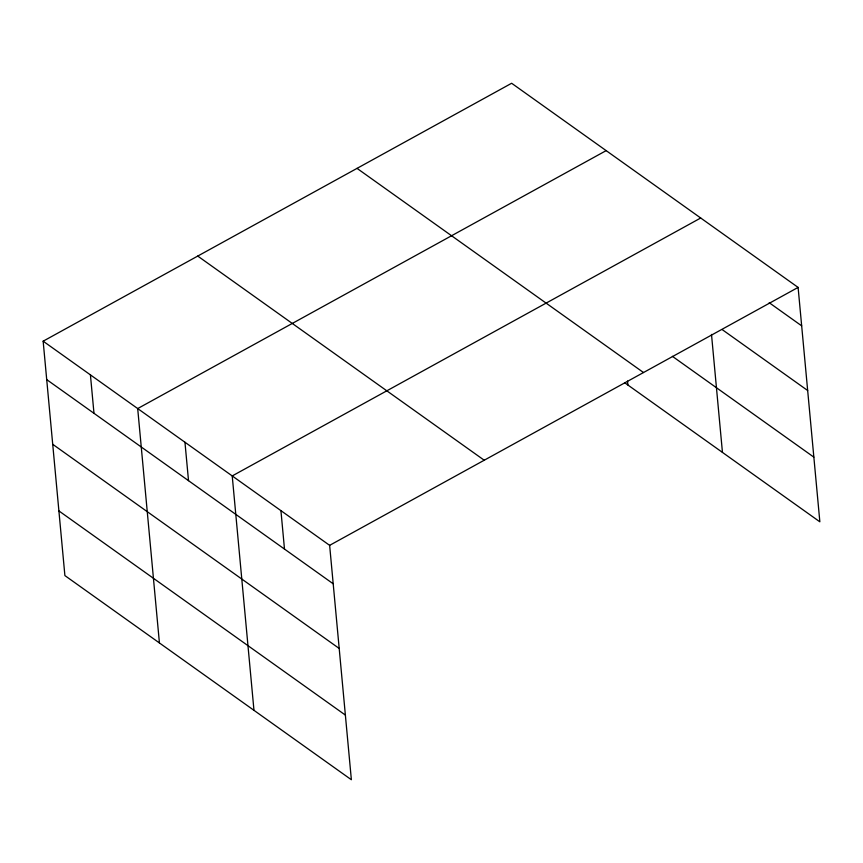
<?xml version="1.0" encoding="UTF-8"?>
<svg xmlns="http://www.w3.org/2000/svg" width="863" height="863" viewBox="0 0 863 863"><rect width="100%" height="100%" fill="white"/><g stroke="black" fill="none" stroke-linecap="round" stroke-linejoin="round"><path stroke-width="1.29" d="M43.15 341.187L329.634 545.351L351.37 779.742L64.898 575.589L43.15 341.187L511.63 83.258L798.102 287.411L819.85 521.813L624.683 382.73M606.16 150.626L137.692 408.566L159.428 642.957M700.702 218.005L232.223 475.934L253.97 710.335M329.634 545.351L798.102 287.411M769.203 302.708L801.673 325.847M722.169 329.58L807.671 390.518M672.406 356.333L813.852 457.142M357.034 168.371L643.507 372.536M197.746 256.074L484.229 460.227M46.721 379.623L333.194 583.787M52.719 444.294L339.191 648.447M58.9 510.918L345.373 715.082M711.5 334.423L722.45 452.395M627.541 381.058L627.908 385.017M280.928 510.648L284.488 549.073M184.952 442.255L188.522 480.68M90.421 374.876L93.981 413.312"/></g></svg>
